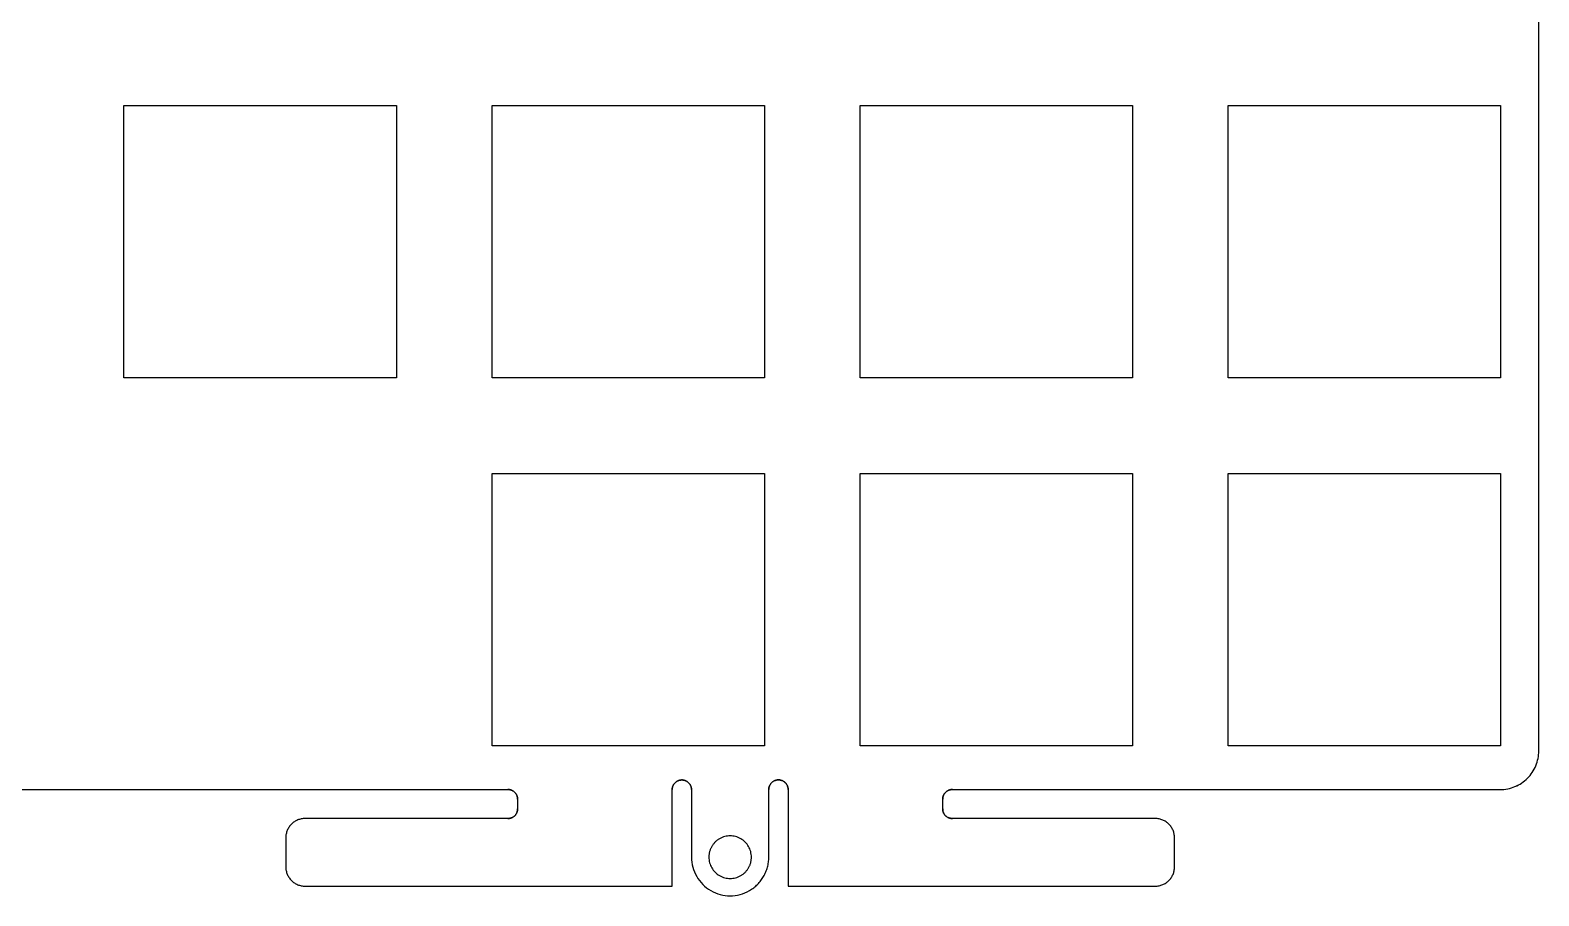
# Model space of a CAD drawing. Extents: x 138 to 423, y -449 to -343.
# Drawn here: x 344.9 to 423, y -449.4 to -404.6 of the extents above; entities that cross this region are included whole.
import ezdxf

# ---------------------------------------------------------------- set-up
doc = ezdxf.new("R2010")
doc.units = 0
doc.layers.add('BLACK', color=7, linetype='CONTINUOUS')

msp = doc.modelspace()

# ---------------------------------------------------------------- linework, layer by layer
at = {"layer": 'BLACK', "linetype": 'CONTINUOUS'}
for p, q in [((422.95, -441.852), (422.95, -350.781)), ((422.951, -441.85), (422.951, -350.781)), ((349.725, -422.545), (349.725, -408.445)), ((349.725, -408.445), (363.825, -408.445)), ((363.825, -408.445), (363.825, -422.545)), ((368.775, -422.545), (368.775, -408.445)), ((368.775, -408.445), (382.875, -408.445)), ((382.875, -408.445), (382.875, -422.545)), ((387.825, -408.445), (401.925, -408.445)), ((387.825, -422.545), (387.825, -408.445)), ((401.925, -408.445), (401.925, -422.545)), ((406.875, -422.545), (406.875, -408.445)), ((406.875, -408.445), (420.975, -408.445)), ((420.975, -408.445), (420.975, -422.545)), ((363.825, -422.545), (349.725, -422.545)), ((382.875, -422.545), (368.775, -422.545)), ((401.925, -422.545), (387.825, -422.545)), ((420.975, -422.545), (406.875, -422.545)), ((368.775, -427.495), (382.875, -427.495)), ((368.775, -441.595), (368.775, -427.495)), ((382.875, -427.495), (382.875, -441.595)), ((387.825, -441.595), (387.825, -427.495)), ((387.825, -427.495), (401.925, -427.495)), ((401.925, -427.495), (401.925, -441.595)), ((406.875, -441.595), (406.875, -427.495)), ((406.875, -427.495), (420.975, -427.495)), ((420.975, -427.495), (420.975, -441.595)), ((382.875, -441.595), (368.775, -441.595)), ((401.925, -441.595), (387.825, -441.595)), ((420.975, -441.595), (406.875, -441.595)), ((422.947, -441.951), (422.95, -441.852)), ((422.948, -441.951), (422.95, -441.852)), ((422.714, -442.793), (422.758, -442.706)), ((422.714, -442.793), (422.758, -442.706)), ((422.758, -442.706), (422.798, -442.617)), ((422.758, -442.706), (422.798, -442.617)), ((422.798, -442.617), (422.833, -442.526)), ((422.798, -442.617), (422.833, -442.526)), ((422.833, -442.526), (422.863, -442.433)), ((422.833, -442.526), (422.864, -442.433)), ((422.863, -442.433), (422.889, -442.339)), ((422.864, -442.433), (422.89, -442.339)), ((422.889, -442.339), (422.911, -442.244)), ((422.89, -442.339), (422.911, -442.244)), ((422.911, -442.244), (422.928, -442.147)), ((422.911, -442.244), (422.928, -442.147)), ((422.928, -442.147), (422.94, -442.049)), ((422.928, -442.147), (422.94, -442.049)), ((422.94, -442.049), (422.948, -441.951)), ((422.94, -442.049), (422.947, -441.951)), ((378.228, -443.518), (378.245, -443.501)), ((378.245, -443.501), (378.229, -443.518)), ((378.245, -443.501), (378.262, -443.484)), ((378.263, -443.484), (378.245, -443.501)), ((378.262, -443.484), (378.28, -443.469)), ((378.281, -443.469), (378.263, -443.484)), ((378.28, -443.469), (378.299, -443.454)), ((378.3, -443.454), (378.281, -443.469)), ((378.299, -443.454), (378.319, -443.44)), ((378.319, -443.44), (378.3, -443.454)), ((378.319, -443.44), (378.339, -443.427)), ((378.339, -443.428), (378.319, -443.44)), ((378.36, -443.416), (378.339, -443.428)), ((378.339, -443.427), (378.36, -443.416)), ((378.36, -443.416), (378.381, -443.405)), ((378.382, -443.405), (378.36, -443.416)), ((378.381, -443.405), (378.403, -443.395)), ((378.404, -443.395), (378.382, -443.405)), ((378.403, -443.395), (378.426, -443.386)), ((378.426, -443.386), (378.404, -443.395)), ((378.449, -443.378), (378.426, -443.386)), ((378.426, -443.386), (378.449, -443.378)), ((378.449, -443.378), (378.473, -443.372)), ((378.473, -443.372), (378.449, -443.378)), ((378.473, -443.372), (378.497, -443.366)), ((378.497, -443.366), (378.473, -443.372)), ((378.497, -443.366), (378.521, -443.362)), ((378.521, -443.362), (378.497, -443.366)), ((378.546, -443.359), (378.521, -443.362)), ((378.521, -443.362), (378.546, -443.359)), ((378.572, -443.357), (378.546, -443.359)), ((378.546, -443.359), (378.571, -443.357)), ((378.571, -443.357), (378.597, -443.356)), ((378.597, -443.356), (378.572, -443.357)), ((378.623, -443.357), (378.597, -443.356)), ((378.597, -443.356), (378.622, -443.357)), ((378.622, -443.357), (378.647, -443.359)), ((378.648, -443.359), (378.623, -443.357)), ((378.647, -443.359), (378.672, -443.362)), ((378.673, -443.362), (378.648, -443.359)), ((378.672, -443.362), (378.697, -443.366)), ((378.697, -443.366), (378.673, -443.362)), ((378.721, -443.372), (378.697, -443.366)), ((378.697, -443.366), (378.721, -443.372)), ((378.721, -443.372), (378.744, -443.378)), ((378.745, -443.378), (378.721, -443.372)), ((378.744, -443.378), (378.767, -443.386)), ((378.768, -443.386), (378.745, -443.378)), ((378.767, -443.386), (378.79, -443.395)), ((378.79, -443.395), (378.768, -443.386)), ((378.79, -443.395), (378.812, -443.405)), ((378.812, -443.405), (378.79, -443.395)), ((378.834, -443.416), (378.812, -443.405)), ((378.812, -443.405), (378.833, -443.416)), ((378.833, -443.416), (378.854, -443.427)), ((378.855, -443.428), (378.834, -443.416)), ((378.854, -443.427), (378.874, -443.44)), ((378.875, -443.44), (378.855, -443.428)), ((378.874, -443.44), (378.894, -443.454)), ((378.894, -443.454), (378.875, -443.44)), ((378.913, -443.469), (378.894, -443.454)), ((378.894, -443.454), (378.913, -443.469)), ((378.913, -443.469), (378.931, -443.484)), ((378.931, -443.484), (378.913, -443.469)), ((378.949, -443.501), (378.931, -443.484)), ((378.931, -443.484), (378.948, -443.501)), ((378.948, -443.501), (378.965, -443.518)), ((378.965, -443.518), (378.949, -443.501)), ((383.22, -443.521), (383.242, -443.498)), ((383.243, -443.498), (383.231, -443.509)), ((383.242, -443.498), (383.266, -443.475)), ((383.254, -443.486), (383.243, -443.498)), ((383.266, -443.475), (383.254, -443.486)), ((383.266, -443.475), (383.292, -443.454)), ((383.279, -443.465), (383.266, -443.475)), ((383.292, -443.454), (383.279, -443.465)), ((383.292, -443.454), (383.318, -443.435)), ((383.305, -443.445), (383.292, -443.454)), ((383.319, -443.435), (383.305, -443.445)), ((383.318, -443.435), (383.347, -443.417)), ((383.333, -443.426), (383.319, -443.435)), ((383.347, -443.418), (383.333, -443.426)), ((383.376, -443.402), (383.347, -443.418)), ((383.347, -443.417), (383.376, -443.402)), ((383.376, -443.402), (383.406, -443.388)), ((383.407, -443.388), (383.376, -443.402)), ((383.406, -443.388), (383.437, -443.377)), ((383.437, -443.377), (383.407, -443.388)), ((383.469, -443.367), (383.437, -443.377)), ((383.437, -443.377), (383.468, -443.367)), ((383.468, -443.367), (383.5, -443.36)), ((383.5, -443.36), (383.469, -443.367)), ((383.532, -443.355), (383.5, -443.36)), ((383.5, -443.36), (383.532, -443.355)), ((383.532, -443.355), (383.564, -443.352)), ((383.565, -443.352), (383.532, -443.355)), ((383.564, -443.352), (383.597, -443.35)), ((383.597, -443.351), (383.565, -443.352)), ((383.597, -443.35), (383.629, -443.352)), ((383.629, -443.352), (383.597, -443.351)), ((383.629, -443.352), (383.661, -443.355)), ((383.662, -443.355), (383.629, -443.352)), ((383.661, -443.355), (383.693, -443.36)), ((383.694, -443.36), (383.662, -443.355)), ((383.693, -443.36), (383.725, -443.367)), ((383.725, -443.367), (383.694, -443.36)), ((383.757, -443.377), (383.725, -443.367)), ((383.725, -443.367), (383.756, -443.377)), ((383.756, -443.377), (383.787, -443.388)), ((383.787, -443.388), (383.757, -443.377)), ((383.818, -443.402), (383.787, -443.388)), ((383.787, -443.388), (383.817, -443.402)), ((383.817, -443.402), (383.847, -443.417)), ((383.847, -443.418), (383.818, -443.402)), ((383.847, -443.417), (383.861, -443.426)), ((383.875, -443.435), (383.847, -443.418)), ((383.861, -443.426), (383.875, -443.435)), ((383.902, -443.454), (383.875, -443.435)), ((383.875, -443.435), (383.889, -443.444)), ((383.889, -443.444), (383.902, -443.454)), ((383.902, -443.454), (383.915, -443.465)), ((383.928, -443.475), (383.902, -443.454)), ((383.915, -443.465), (383.927, -443.475)), ((383.927, -443.475), (383.939, -443.486)), ((383.951, -443.498), (383.928, -443.475)), ((383.939, -443.486), (383.951, -443.498)), ((383.974, -443.522), (383.951, -443.498)), ((383.951, -443.498), (383.962, -443.509)), ((422.059, -443.516), (422.14, -443.459)), ((422.06, -443.516), (422.14, -443.459)), ((422.14, -443.459), (422.218, -443.399)), ((422.14, -443.459), (422.217, -443.399)), ((422.217, -443.399), (422.292, -443.334)), ((422.218, -443.399), (422.292, -443.334)), ((422.292, -443.334), (422.364, -443.266)), ((422.292, -443.334), (422.364, -443.266)), ((422.364, -443.266), (422.433, -443.194)), ((422.364, -443.266), (422.432, -443.194)), ((422.432, -443.194), (422.497, -443.119)), ((422.433, -443.194), (422.497, -443.119)), ((422.497, -443.119), (422.557, -443.041)), ((422.497, -443.119), (422.558, -443.041)), ((422.557, -443.041), (422.614, -442.961)), ((422.558, -443.041), (422.614, -442.961)), ((422.614, -442.961), (422.666, -442.878)), ((422.614, -442.961), (422.666, -442.878)), ((422.666, -442.878), (422.714, -442.793)), ((422.666, -442.878), (422.714, -442.793)), ((330.7, -443.852), (369.597, -443.852)), ((330.701, -443.851), (369.597, -443.851)), ((369.623, -443.852), (369.597, -443.852)), ((369.597, -443.852), (369.622, -443.852)), ((369.622, -443.852), (369.648, -443.854)), ((369.648, -443.854), (369.623, -443.852)), ((369.648, -443.854), (369.673, -443.857)), ((369.673, -443.857), (369.648, -443.854)), ((369.698, -443.862), (369.673, -443.857)), ((369.673, -443.857), (369.697, -443.862)), ((369.697, -443.862), (369.722, -443.867)), ((369.722, -443.867), (369.698, -443.862)), ((369.746, -443.874), (369.722, -443.867)), ((369.722, -443.867), (369.745, -443.874)), ((369.745, -443.874), (369.769, -443.882)), ((369.769, -443.882), (369.746, -443.874)), ((369.769, -443.882), (369.791, -443.891)), ((369.792, -443.891), (369.769, -443.882)), ((369.791, -443.891), (369.813, -443.901)), ((369.814, -443.901), (369.792, -443.891)), ((369.813, -443.901), (369.835, -443.912)), ((369.835, -443.912), (369.814, -443.901)), ((369.856, -443.924), (369.835, -443.912)), ((369.835, -443.912), (369.856, -443.924)), ((369.877, -443.937), (369.856, -443.924)), ((369.856, -443.924), (369.876, -443.937)), ((369.876, -443.937), (369.896, -443.951)), ((369.896, -443.951), (369.877, -443.937)), ((369.896, -443.951), (369.915, -443.966)), ((369.915, -443.966), (369.896, -443.951)), ((369.915, -443.966), (369.933, -443.981)), ((369.933, -443.981), (369.915, -443.966)), ((369.933, -443.981), (369.95, -443.998)), ((369.951, -443.998), (369.933, -443.981)), ((369.95, -443.998), (369.967, -444.015)), ((369.967, -444.015), (369.951, -443.998)), ((369.983, -444.033), (369.967, -444.015)), ((369.967, -444.015), (369.982, -444.033)), ((369.982, -444.033), (369.997, -444.052)), ((369.998, -444.052), (369.983, -444.033)), ((369.997, -444.052), (370.011, -444.072)), ((370.012, -444.072), (369.998, -444.052)), ((370.011, -444.072), (370.024, -444.092)), ((370.025, -444.092), (370.012, -444.072)), ((370.024, -444.092), (370.036, -444.113)), ((370.037, -444.113), (370.025, -444.092)), ((370.036, -444.113), (370.047, -444.135)), ((370.048, -444.135), (370.037, -444.113)), ((370.047, -444.135), (370.057, -444.157)), ((370.058, -444.157), (370.048, -444.135)), ((370.057, -444.157), (370.066, -444.18)), ((370.067, -444.18), (370.058, -444.157)), ((370.066, -444.18), (370.074, -444.203)), ((370.075, -444.203), (370.067, -444.18)), ((370.074, -444.203), (370.081, -444.227)), ((370.081, -444.227), (370.075, -444.203)), ((370.087, -444.251), (370.081, -444.227)), ((370.081, -444.227), (370.087, -444.251)), ((370.087, -444.251), (370.091, -444.275)), ((370.091, -444.275), (370.087, -444.251)), ((370.091, -444.275), (370.094, -444.3)), ((370.094, -444.3), (370.091, -444.275)), ((378.096, -448.851), (378.096, -443.851)), ((378.097, -443.85), (378.098, -443.825)), ((378.098, -443.825), (378.097, -443.851)), ((378.097, -448.85), (378.097, -443.85)), ((378.1, -443.8), (378.098, -443.825)), ((378.098, -443.825), (378.1, -443.8)), ((378.104, -443.775), (378.1, -443.8)), ((378.1, -443.8), (378.103, -443.775)), ((378.103, -443.775), (378.108, -443.751)), ((378.108, -443.751), (378.104, -443.775)), ((378.114, -443.727), (378.108, -443.751)), ((378.108, -443.751), (378.114, -443.727)), ((378.121, -443.703), (378.114, -443.727)), ((378.114, -443.727), (378.12, -443.703)), ((378.12, -443.703), (378.128, -443.68)), ((378.129, -443.68), (378.121, -443.703)), ((378.128, -443.68), (378.138, -443.658)), ((378.138, -443.658), (378.129, -443.68)), ((378.148, -443.636), (378.138, -443.658)), ((378.138, -443.658), (378.148, -443.636)), ((378.148, -443.636), (378.159, -443.614)), ((378.159, -443.615), (378.148, -443.636)), ((378.159, -443.614), (378.171, -443.594)), ((378.171, -443.594), (378.159, -443.615)), ((378.184, -443.574), (378.171, -443.594)), ((378.171, -443.594), (378.184, -443.574)), ((378.198, -443.554), (378.184, -443.574)), ((378.184, -443.574), (378.198, -443.554)), ((378.213, -443.536), (378.198, -443.554)), ((378.198, -443.554), (378.213, -443.536)), ((378.213, -443.536), (378.228, -443.518)), ((378.229, -443.518), (378.213, -443.536)), ((378.965, -443.518), (378.981, -443.536)), ((378.981, -443.536), (378.965, -443.518)), ((378.981, -443.536), (378.995, -443.554)), ((378.996, -443.554), (378.981, -443.536)), ((378.995, -443.554), (379.009, -443.574)), ((379.01, -443.574), (378.996, -443.554)), ((379.009, -443.574), (379.022, -443.594)), ((379.023, -443.594), (379.01, -443.574)), ((379.022, -443.594), (379.035, -443.614)), ((379.035, -443.615), (379.023, -443.594)), ((379.035, -443.614), (379.046, -443.636)), ((379.046, -443.636), (379.035, -443.615)), ((379.046, -443.636), (379.056, -443.658)), ((379.056, -443.658), (379.046, -443.636)), ((379.065, -443.68), (379.056, -443.658)), ((379.056, -443.658), (379.065, -443.68)), ((379.065, -443.68), (379.073, -443.703)), ((379.073, -443.703), (379.065, -443.68)), ((379.073, -443.703), (379.08, -443.727)), ((379.08, -443.727), (379.073, -443.703)), ((379.086, -443.751), (379.08, -443.727)), ((379.08, -443.727), (379.086, -443.751)), ((379.086, -443.751), (379.09, -443.775)), ((379.091, -443.775), (379.086, -443.751)), ((379.09, -443.775), (379.094, -443.8)), ((379.094, -443.8), (379.091, -443.775)), ((379.094, -443.8), (379.096, -443.825)), ((379.096, -443.825), (379.094, -443.8)), ((379.096, -443.825), (379.097, -443.85)), ((379.097, -443.851), (379.096, -443.825)), ((379.096, -443.851), (379.096, -447.351)), ((379.097, -443.85), (379.097, -447.351)), ((383.096, -447.351), (383.096, -443.851)), ((383.098, -443.817), (383.097, -443.834)), ((383.097, -443.85), (383.098, -443.817)), ((383.097, -443.834), (383.097, -443.851)), ((383.097, -447.351), (383.097, -443.85)), ((383.098, -443.817), (383.101, -443.784)), ((383.1, -443.801), (383.098, -443.817)), ((383.101, -443.784), (383.1, -443.801)), ((383.101, -443.784), (383.107, -443.752)), ((383.104, -443.768), (383.101, -443.784)), ((383.107, -443.752), (383.104, -443.768)), ((383.107, -443.752), (383.114, -443.72)), ((383.11, -443.736), (383.107, -443.752)), ((383.114, -443.72), (383.11, -443.736)), ((383.114, -443.72), (383.124, -443.689)), ((383.119, -443.704), (383.114, -443.72)), ((383.124, -443.689), (383.119, -443.704)), ((383.124, -443.689), (383.135, -443.658)), ((383.129, -443.674), (383.124, -443.689)), ((383.135, -443.659), (383.129, -443.674)), ((383.135, -443.658), (383.148, -443.629)), ((383.142, -443.644), (383.135, -443.659)), ((383.149, -443.629), (383.142, -443.644)), ((383.148, -443.629), (383.164, -443.6)), ((383.156, -443.615), (383.149, -443.629)), ((383.164, -443.601), (383.156, -443.615)), ((383.164, -443.6), (383.181, -443.573)), ((383.172, -443.587), (383.164, -443.601)), ((383.181, -443.573), (383.172, -443.587)), ((383.181, -443.573), (383.2, -443.547)), ((383.19, -443.56), (383.181, -443.573)), ((383.2, -443.547), (383.19, -443.56)), ((383.2, -443.547), (383.22, -443.521)), ((383.21, -443.534), (383.2, -443.547)), ((383.22, -443.522), (383.21, -443.534)), ((383.231, -443.509), (383.22, -443.522)), ((383.962, -443.509), (383.973, -443.521)), ((383.973, -443.521), (383.984, -443.534)), ((383.994, -443.547), (383.974, -443.522)), ((383.984, -443.534), (383.994, -443.547)), ((384.013, -443.573), (383.994, -443.547)), ((383.994, -443.547), (384.003, -443.56)), ((384.003, -443.56), (384.013, -443.573)), ((384.013, -443.573), (384.021, -443.587)), ((384.03, -443.601), (384.013, -443.573)), ((384.021, -443.587), (384.03, -443.6)), ((384.03, -443.6), (384.038, -443.615)), ((384.045, -443.629), (384.03, -443.601)), ((384.038, -443.615), (384.045, -443.629)), ((384.045, -443.629), (384.052, -443.644)), ((384.059, -443.659), (384.045, -443.629)), ((384.052, -443.644), (384.058, -443.658)), ((384.058, -443.658), (384.064, -443.674)), ((384.07, -443.689), (384.059, -443.659)), ((384.064, -443.674), (384.07, -443.689)), ((384.07, -443.689), (384.075, -443.704)), ((384.08, -443.72), (384.07, -443.689)), ((384.075, -443.704), (384.079, -443.72)), ((384.079, -443.72), (384.083, -443.736)), ((384.087, -443.752), (384.08, -443.72)), ((384.083, -443.736), (384.087, -443.752)), ((384.087, -443.752), (384.09, -443.768)), ((384.093, -443.784), (384.087, -443.752)), ((384.09, -443.768), (384.092, -443.784)), ((384.092, -443.784), (384.094, -443.801)), ((384.096, -443.817), (384.093, -443.784)), ((384.094, -443.801), (384.096, -443.817)), ((384.097, -443.851), (384.096, -443.817)), ((384.096, -443.817), (384.096, -443.834)), ((384.096, -443.834), (384.097, -443.85)), ((384.096, -443.851), (384.096, -448.851)), ((384.097, -443.85), (384.097, -448.85)), ((392.099, -444.3), (392.103, -444.275)), ((392.103, -444.275), (392.1, -444.3)), ((392.107, -444.251), (392.103, -444.275)), ((392.103, -444.275), (392.107, -444.251)), ((392.113, -444.226), (392.107, -444.251)), ((392.107, -444.251), (392.112, -444.227)), ((392.112, -444.227), (392.119, -444.203)), ((392.12, -444.203), (392.113, -444.226)), ((392.119, -444.203), (392.127, -444.18)), ((392.127, -444.179), (392.12, -444.203)), ((392.136, -444.157), (392.127, -444.179)), ((392.127, -444.18), (392.136, -444.157)), ((392.146, -444.135), (392.136, -444.157)), ((392.136, -444.157), (392.146, -444.135)), ((392.157, -444.113), (392.146, -444.135)), ((392.146, -444.135), (392.157, -444.113)), ((392.157, -444.113), (392.169, -444.092)), ((392.17, -444.092), (392.157, -444.113)), ((392.169, -444.092), (392.182, -444.072)), ((392.183, -444.072), (392.17, -444.092)), ((392.182, -444.072), (392.196, -444.052)), ((392.196, -444.052), (392.183, -444.072)), ((392.196, -444.052), (392.211, -444.033)), ((392.211, -444.033), (392.196, -444.052)), ((392.227, -444.015), (392.211, -444.033)), ((392.211, -444.033), (392.227, -444.015)), ((392.227, -444.015), (392.243, -443.998)), ((392.244, -443.998), (392.227, -444.015)), ((392.243, -443.998), (392.261, -443.981)), ((392.261, -443.981), (392.244, -443.998)), ((392.279, -443.966), (392.261, -443.981)), ((392.261, -443.981), (392.279, -443.966)), ((392.279, -443.966), (392.298, -443.951)), ((392.298, -443.951), (392.279, -443.966)), ((392.318, -443.937), (392.298, -443.951)), ((392.298, -443.951), (392.317, -443.937)), ((392.317, -443.937), (392.337, -443.924)), ((392.338, -443.924), (392.318, -443.937)), ((392.337, -443.924), (392.358, -443.912)), ((392.359, -443.912), (392.338, -443.924)), ((392.358, -443.912), (392.38, -443.901)), ((392.38, -443.901), (392.359, -443.912)), ((392.38, -443.901), (392.402, -443.891)), ((392.403, -443.891), (392.38, -443.901)), ((392.402, -443.891), (392.425, -443.882)), ((392.425, -443.882), (392.403, -443.891)), ((392.448, -443.874), (392.425, -443.882)), ((392.425, -443.882), (392.448, -443.874)), ((392.472, -443.867), (392.448, -443.874)), ((392.448, -443.874), (392.472, -443.867)), ((392.496, -443.862), (392.472, -443.867)), ((392.472, -443.867), (392.496, -443.862)), ((392.521, -443.857), (392.496, -443.862)), ((392.496, -443.862), (392.521, -443.857)), ((392.521, -443.857), (392.546, -443.854)), ((392.546, -443.854), (392.521, -443.857)), ((392.546, -443.854), (392.571, -443.852)), ((392.571, -443.852), (392.546, -443.854)), ((392.597, -443.851), (392.571, -443.852)), ((392.571, -443.852), (392.597, -443.852)), ((392.597, -443.851), (420.95, -443.851)), ((392.597, -443.852), (420.95, -443.852)), ((420.95, -443.852), (421.049, -443.849)), ((420.95, -443.851), (421.049, -443.849)), ((421.049, -443.849), (421.148, -443.842)), ((421.049, -443.849), (421.147, -443.842)), ((421.147, -443.842), (421.245, -443.83)), ((421.148, -443.842), (421.245, -443.83)), ((421.245, -443.83), (421.342, -443.813)), ((421.245, -443.83), (421.342, -443.813)), ((421.342, -443.813), (421.438, -443.791)), ((421.342, -443.813), (421.437, -443.791)), ((421.437, -443.791), (421.531, -443.765)), ((421.438, -443.791), (421.532, -443.765)), ((421.531, -443.765), (421.624, -443.734)), ((421.532, -443.765), (421.624, -443.734)), ((421.624, -443.734), (421.715, -443.699)), ((421.624, -443.734), (421.715, -443.699)), ((421.715, -443.699), (421.805, -443.66)), ((421.715, -443.699), (421.804, -443.66)), ((421.804, -443.66), (421.892, -443.616)), ((421.805, -443.66), (421.892, -443.616)), ((421.892, -443.616), (421.977, -443.568)), ((421.892, -443.616), (421.977, -443.568)), ((421.977, -443.568), (422.06, -443.516)), ((421.977, -443.568), (422.059, -443.516)), ((370.047, -445.067), (370.036, -445.089)), ((370.037, -445.089), (370.048, -445.067)), ((370.057, -445.045), (370.047, -445.067)), ((370.048, -445.067), (370.058, -445.045)), ((370.066, -445.022), (370.057, -445.045)), ((370.058, -445.045), (370.067, -445.022)), ((370.074, -444.999), (370.066, -445.022)), ((370.067, -445.022), (370.075, -444.999)), ((370.081, -444.975), (370.074, -444.999)), ((370.075, -444.999), (370.081, -444.975)), ((370.081, -444.975), (370.087, -444.951)), ((370.087, -444.951), (370.081, -444.975)), ((370.091, -444.927), (370.087, -444.951)), ((370.087, -444.951), (370.091, -444.927)), ((370.091, -444.927), (370.094, -444.902)), ((370.094, -444.902), (370.091, -444.927)), ((370.096, -444.326), (370.094, -444.3)), ((370.094, -444.3), (370.096, -444.326)), ((370.094, -444.902), (370.096, -444.876)), ((370.096, -444.876), (370.094, -444.902)), ((370.096, -444.326), (370.097, -444.351)), ((370.097, -444.351), (370.096, -444.326)), ((370.097, -444.851), (370.096, -444.876)), ((370.096, -444.876), (370.097, -444.851)), ((370.097, -444.351), (370.097, -444.851)), ((370.097, -444.351), (370.097, -444.851)), ((392.097, -444.326), (392.099, -444.3)), ((392.097, -444.351), (392.097, -444.326)), ((392.098, -444.326), (392.097, -444.351)), ((392.097, -444.851), (392.097, -444.351)), ((392.097, -444.851), (392.098, -444.876)), ((392.097, -444.876), (392.097, -444.851)), ((392.099, -444.902), (392.097, -444.876)), ((392.1, -444.3), (392.098, -444.326)), ((392.098, -444.851), (392.098, -444.351)), ((392.098, -444.876), (392.1, -444.902)), ((392.103, -444.927), (392.099, -444.902)), ((392.1, -444.902), (392.103, -444.927)), ((392.107, -444.951), (392.103, -444.927)), ((392.103, -444.927), (392.107, -444.951)), ((392.107, -444.951), (392.113, -444.975)), ((392.112, -444.975), (392.107, -444.951)), ((392.119, -444.999), (392.112, -444.975)), ((392.113, -444.975), (392.119, -444.999)), ((392.119, -444.999), (392.127, -445.022)), ((392.127, -445.022), (392.119, -444.999)), ((392.136, -445.045), (392.127, -445.022)), ((392.127, -445.022), (392.136, -445.045)), ((392.136, -445.045), (392.146, -445.067)), ((392.146, -445.067), (392.136, -445.045)), ((392.146, -445.067), (392.157, -445.089)), ((392.157, -445.089), (392.146, -445.067)), ((358.239, -445.837), (358.215, -445.88)), ((358.239, -445.837), (358.215, -445.88)), ((358.265, -445.796), (358.239, -445.837)), ((358.265, -445.796), (358.239, -445.837)), ((358.293, -445.755), (358.265, -445.796)), ((358.293, -445.755), (358.265, -445.796)), ((358.323, -445.717), (358.293, -445.755)), ((358.323, -445.717), (358.293, -445.755)), ((358.356, -445.679), (358.323, -445.717)), ((358.355, -445.679), (358.323, -445.717)), ((358.39, -445.643), (358.355, -445.679)), ((358.39, -445.643), (358.356, -445.679)), ((358.426, -445.609), (358.39, -445.643)), ((358.426, -445.609), (358.39, -445.643)), ((358.463, -445.577), (358.426, -445.609)), ((358.463, -445.577), (358.426, -445.609)), ((358.502, -445.547), (358.463, -445.577)), ((358.502, -445.547), (358.463, -445.577)), ((358.542, -445.518), (358.502, -445.547)), ((358.542, -445.518), (358.502, -445.547)), ((358.583, -445.492), (358.542, -445.518)), ((358.584, -445.492), (358.542, -445.518)), ((358.626, -445.468), (358.583, -445.492)), ((358.626, -445.468), (358.584, -445.492)), ((358.67, -445.446), (358.626, -445.468)), ((358.669, -445.446), (358.626, -445.468)), ((358.714, -445.427), (358.669, -445.446)), ((358.714, -445.427), (358.67, -445.446)), ((358.76, -445.409), (358.714, -445.427)), ((358.76, -445.409), (358.714, -445.427)), ((358.806, -445.394), (358.76, -445.409)), ((358.806, -445.394), (358.76, -445.409)), ((358.853, -445.381), (358.806, -445.394)), ((358.853, -445.381), (358.806, -445.394)), ((358.901, -445.37), (358.853, -445.381)), ((358.901, -445.37), (358.853, -445.381)), ((358.949, -445.361), (358.901, -445.37)), ((358.949, -445.361), (358.901, -445.37)), ((358.998, -445.355), (358.949, -445.361)), ((358.998, -445.355), (358.949, -445.361)), ((359.047, -445.352), (358.998, -445.355)), ((359.047, -445.352), (358.998, -445.355)), ((359.097, -445.351), (359.047, -445.352)), ((359.097, -445.351), (359.047, -445.352)), ((369.597, -445.351), (359.096, -445.351)), ((369.597, -445.351), (359.097, -445.351)), ((369.622, -445.35), (369.597, -445.351)), ((369.597, -445.351), (369.623, -445.35)), ((369.648, -445.348), (369.622, -445.35)), ((369.623, -445.35), (369.648, -445.348)), ((369.673, -445.345), (369.648, -445.348)), ((369.648, -445.348), (369.673, -445.345)), ((369.673, -445.345), (369.698, -445.34)), ((369.697, -445.34), (369.673, -445.345)), ((369.722, -445.335), (369.697, -445.34)), ((369.698, -445.34), (369.722, -445.335)), ((369.745, -445.328), (369.722, -445.335)), ((369.722, -445.335), (369.746, -445.328)), ((369.769, -445.32), (369.745, -445.328)), ((369.746, -445.328), (369.769, -445.32)), ((369.791, -445.311), (369.769, -445.32)), ((369.769, -445.32), (369.792, -445.311)), ((369.813, -445.301), (369.791, -445.311)), ((369.792, -445.311), (369.814, -445.301)), ((369.835, -445.29), (369.813, -445.301)), ((369.814, -445.301), (369.835, -445.29)), ((369.835, -445.29), (369.856, -445.278)), ((369.856, -445.278), (369.835, -445.29)), ((369.876, -445.265), (369.856, -445.278)), ((369.856, -445.278), (369.877, -445.265)), ((369.896, -445.251), (369.876, -445.265)), ((369.877, -445.265), (369.896, -445.251)), ((369.915, -445.236), (369.896, -445.251)), ((369.896, -445.251), (369.915, -445.236)), ((369.915, -445.236), (369.933, -445.221)), ((369.933, -445.221), (369.915, -445.236)), ((369.933, -445.221), (369.951, -445.204)), ((369.95, -445.204), (369.933, -445.221)), ((369.967, -445.187), (369.95, -445.204)), ((369.951, -445.204), (369.967, -445.187)), ((369.982, -445.169), (369.967, -445.187)), ((369.967, -445.187), (369.983, -445.169)), ((369.997, -445.15), (369.982, -445.169)), ((369.983, -445.169), (369.998, -445.15)), ((370.011, -445.13), (369.997, -445.15)), ((369.998, -445.15), (370.012, -445.13)), ((370.024, -445.11), (370.011, -445.13)), ((370.012, -445.13), (370.025, -445.11)), ((370.036, -445.089), (370.024, -445.11)), ((370.025, -445.11), (370.037, -445.089)), ((392.169, -445.11), (392.157, -445.089)), ((392.157, -445.089), (392.169, -445.11)), ((392.182, -445.13), (392.169, -445.11)), ((392.169, -445.11), (392.182, -445.13)), ((392.196, -445.15), (392.182, -445.13)), ((392.182, -445.13), (392.196, -445.15)), ((392.211, -445.169), (392.196, -445.15)), ((392.196, -445.15), (392.211, -445.169)), ((392.227, -445.187), (392.211, -445.169)), ((392.211, -445.169), (392.227, -445.187)), ((392.243, -445.204), (392.227, -445.187)), ((392.227, -445.187), (392.243, -445.204)), ((392.243, -445.204), (392.261, -445.221)), ((392.261, -445.221), (392.243, -445.204)), ((392.261, -445.221), (392.279, -445.236)), ((392.279, -445.236), (392.261, -445.221)), ((392.279, -445.236), (392.298, -445.251)), ((392.298, -445.251), (392.279, -445.236)), ((392.298, -445.251), (392.317, -445.265)), ((392.317, -445.265), (392.298, -445.251)), ((392.337, -445.278), (392.317, -445.265)), ((392.317, -445.265), (392.338, -445.278)), ((392.358, -445.29), (392.337, -445.278)), ((392.338, -445.278), (392.359, -445.29)), ((392.38, -445.301), (392.358, -445.29)), ((392.359, -445.29), (392.38, -445.301)), ((392.402, -445.311), (392.38, -445.301)), ((392.38, -445.301), (392.402, -445.311)), ((392.402, -445.311), (392.425, -445.32)), ((392.425, -445.32), (392.402, -445.311)), ((392.448, -445.328), (392.425, -445.32)), ((392.425, -445.32), (392.448, -445.328)), ((392.448, -445.328), (392.472, -445.335)), ((392.472, -445.335), (392.448, -445.328)), ((392.496, -445.34), (392.472, -445.335)), ((392.472, -445.335), (392.496, -445.34)), ((392.521, -445.345), (392.496, -445.34)), ((392.496, -445.34), (392.521, -445.345)), ((392.546, -445.348), (392.521, -445.345)), ((392.521, -445.345), (392.546, -445.348)), ((392.571, -445.35), (392.546, -445.348)), ((392.546, -445.348), (392.571, -445.35)), ((392.597, -445.351), (392.571, -445.35)), ((392.571, -445.35), (392.597, -445.351)), ((403.096, -445.351), (392.597, -445.351)), ((403.097, -445.351), (392.597, -445.351)), ((403.148, -445.352), (403.097, -445.351)), ((403.149, -445.352), (403.097, -445.351)), ((403.199, -445.356), (403.148, -445.352)), ((403.199, -445.356), (403.149, -445.352)), ((403.25, -445.362), (403.199, -445.356)), ((403.249, -445.362), (403.199, -445.356)), ((403.298, -445.371), (403.249, -445.362)), ((403.299, -445.371), (403.25, -445.362)), ((403.347, -445.382), (403.298, -445.371)), ((403.347, -445.382), (403.299, -445.371)), ((403.395, -445.396), (403.347, -445.382)), ((403.394, -445.396), (403.347, -445.382)), ((403.441, -445.411), (403.394, -445.396)), ((403.441, -445.411), (403.395, -445.396)), ((403.486, -445.429), (403.441, -445.411)), ((403.486, -445.429), (403.441, -445.411)), ((403.53, -445.449), (403.486, -445.429)), ((403.531, -445.449), (403.486, -445.429)), ((403.573, -445.471), (403.53, -445.449)), ((403.574, -445.471), (403.531, -445.449)), ((403.615, -445.495), (403.573, -445.471)), ((403.616, -445.495), (403.574, -445.471)), ((403.656, -445.521), (403.615, -445.495)), ((403.656, -445.521), (403.616, -445.495)), ((403.695, -445.549), (403.656, -445.521)), ((403.695, -445.549), (403.656, -445.521)), ((403.733, -445.579), (403.695, -445.549)), ((403.733, -445.579), (403.695, -445.549)), ((403.769, -445.61), (403.733, -445.579)), ((403.77, -445.61), (403.733, -445.579)), ((403.804, -445.643), (403.769, -445.61)), ((403.804, -445.644), (403.77, -445.61)), ((403.837, -445.678), (403.804, -445.643)), ((403.837, -445.678), (403.804, -445.644)), ((403.868, -445.714), (403.837, -445.678)), ((403.869, -445.715), (403.837, -445.678)), ((403.898, -445.752), (403.868, -445.714)), ((403.898, -445.752), (403.869, -445.715)), ((403.926, -445.792), (403.898, -445.752)), ((403.926, -445.791), (403.898, -445.752)), ((403.952, -445.832), (403.926, -445.791)), ((403.952, -445.832), (403.926, -445.792)), ((403.976, -445.874), (403.952, -445.832)), ((403.976, -445.874), (403.952, -445.832)), ((358.096, -446.351), (358.096, -447.851)), ((358.098, -446.301), (358.097, -446.35)), ((358.098, -446.301), (358.097, -446.35)), ((358.097, -446.35), (358.097, -447.85)), ((358.102, -446.252), (358.098, -446.301)), ((358.102, -446.252), (358.098, -446.301)), ((358.108, -446.203), (358.102, -446.252)), ((358.108, -446.203), (358.102, -446.252)), ((358.116, -446.154), (358.108, -446.203)), ((358.116, -446.154), (358.108, -446.203)), ((358.127, -446.107), (358.116, -446.154)), ((358.127, -446.107), (358.116, -446.154)), ((358.14, -446.06), (358.127, -446.107)), ((358.14, -446.06), (358.127, -446.107)), ((358.156, -446.013), (358.14, -446.06)), ((358.155, -446.013), (358.14, -446.06)), ((358.173, -445.968), (358.155, -446.013)), ((358.173, -445.968), (358.156, -446.013)), ((358.193, -445.923), (358.173, -445.968)), ((358.193, -445.923), (358.173, -445.968)), ((358.215, -445.88), (358.193, -445.923)), ((358.215, -445.88), (358.193, -445.923)), ((380.268, -446.625), (380.245, -446.653)), ((380.268, -446.625), (380.245, -446.653)), ((380.292, -446.599), (380.268, -446.625)), ((380.292, -446.599), (380.268, -446.625)), ((380.317, -446.573), (380.292, -446.599)), ((380.317, -446.573), (380.292, -446.599)), ((380.343, -446.548), (380.317, -446.573)), ((380.343, -446.548), (380.317, -446.573)), ((380.369, -446.523), (380.343, -446.548)), ((380.369, -446.523), (380.343, -446.548)), ((380.397, -446.5), (380.369, -446.523)), ((380.397, -446.5), (380.369, -446.523)), ((380.425, -446.477), (380.397, -446.5)), ((380.425, -446.477), (380.397, -446.5)), ((380.454, -446.456), (380.425, -446.477)), ((380.454, -446.456), (380.425, -446.477)), ((380.484, -446.435), (380.454, -446.456)), ((380.484, -446.435), (380.454, -446.456)), ((380.515, -446.415), (380.484, -446.435)), ((380.515, -446.415), (380.484, -446.435)), ((380.547, -446.396), (380.515, -446.415)), ((380.547, -446.396), (380.515, -446.415)), ((380.611, -446.361), (380.547, -446.396)), ((380.611, -446.361), (380.547, -446.396)), ((380.678, -446.331), (380.611, -446.361)), ((380.678, -446.331), (380.611, -446.361)), ((380.745, -446.306), (380.678, -446.331)), ((380.745, -446.306), (380.678, -446.331)), ((380.814, -446.285), (380.745, -446.306)), ((380.814, -446.285), (380.745, -446.306)), ((380.884, -446.269), (380.814, -446.285)), ((380.884, -446.269), (380.814, -446.285)), ((380.955, -446.257), (380.884, -446.269)), ((380.955, -446.257), (380.884, -446.269)), ((381.026, -446.25), (380.955, -446.257)), ((381.026, -446.25), (380.955, -446.257)), ((381.097, -446.248), (381.026, -446.25)), ((381.097, -446.248), (381.026, -446.25)), ((381.168, -446.25), (381.097, -446.248)), ((381.168, -446.25), (381.097, -446.248)), ((381.239, -446.257), (381.168, -446.25)), ((381.239, -446.257), (381.168, -446.25)), ((381.31, -446.269), (381.239, -446.257)), ((381.31, -446.269), (381.239, -446.257)), ((381.38, -446.285), (381.31, -446.269)), ((381.38, -446.285), (381.31, -446.269)), ((381.449, -446.306), (381.38, -446.285)), ((381.449, -446.306), (381.38, -446.285)), ((381.517, -446.331), (381.449, -446.306)), ((381.517, -446.331), (381.449, -446.306)), ((381.583, -446.361), (381.517, -446.331)), ((381.583, -446.361), (381.517, -446.331)), ((381.648, -446.396), (381.583, -446.361)), ((381.648, -446.396), (381.583, -446.361)), ((381.71, -446.435), (381.648, -446.396)), ((381.71, -446.435), (381.648, -446.396)), ((381.769, -446.477), (381.71, -446.435)), ((381.769, -446.477), (381.71, -446.435)), ((381.825, -446.523), (381.769, -446.477)), ((381.825, -446.523), (381.769, -446.477)), ((381.877, -446.573), (381.825, -446.523)), ((381.877, -446.573), (381.825, -446.523)), ((381.926, -446.625), (381.877, -446.573)), ((381.926, -446.625), (381.877, -446.573)), ((381.971, -446.681), (381.926, -446.625)), ((381.971, -446.681), (381.926, -446.625)), ((403.998, -445.917), (403.976, -445.874)), ((403.998, -445.917), (403.976, -445.874)), ((404.018, -445.961), (403.998, -445.917)), ((404.018, -445.961), (403.998, -445.917)), ((404.036, -446.007), (404.018, -445.961)), ((404.036, -446.007), (404.018, -445.961)), ((404.052, -446.053), (404.036, -446.007)), ((404.052, -446.053), (404.036, -446.007)), ((404.065, -446.101), (404.052, -446.053)), ((404.066, -446.101), (404.052, -446.053)), ((404.076, -446.149), (404.065, -446.101)), ((404.077, -446.149), (404.066, -446.101)), ((404.085, -446.198), (404.076, -446.149)), ((404.086, -446.198), (404.077, -446.149)), ((404.091, -446.248), (404.085, -446.198)), ((404.092, -446.248), (404.086, -446.198)), ((404.095, -446.299), (404.091, -446.248)), ((404.096, -446.299), (404.092, -446.248)), ((404.097, -446.35), (404.095, -446.299)), ((404.097, -446.351), (404.096, -446.299)), ((404.096, -447.851), (404.096, -446.351)), ((404.097, -447.85), (404.097, -446.35)), ((379.097, -447.351), (379.101, -447.484)), ((379.097, -447.351), (379.101, -447.484)), ((379.998, -447.314), (379.997, -447.351)), ((379.998, -447.314), (379.997, -447.351)), ((379.997, -447.351), (379.997, -447.351)), ((379.997, -447.351), (379.999, -447.424)), ((379.997, -447.351), (379.997, -447.351)), ((379.997, -447.351), (379.999, -447.424)), ((380, -447.277), (379.998, -447.314)), ((380, -447.277), (379.998, -447.314)), ((380.002, -447.241), (380, -447.277)), ((380.002, -447.241), (380, -447.277)), ((380.007, -447.205), (380.002, -447.241)), ((380.007, -447.205), (380.002, -447.241)), ((380.012, -447.169), (380.007, -447.205)), ((380.012, -447.169), (380.007, -447.205)), ((380.018, -447.133), (380.012, -447.169)), ((380.018, -447.133), (380.012, -447.169)), ((380.026, -447.098), (380.018, -447.133)), ((380.026, -447.098), (380.018, -447.133)), ((380.035, -447.063), (380.026, -447.098)), ((380.035, -447.063), (380.026, -447.098)), ((380.045, -447.029), (380.035, -447.063)), ((380.045, -447.029), (380.035, -447.063)), ((380.056, -446.994), (380.045, -447.029)), ((380.056, -446.994), (380.045, -447.029)), ((380.068, -446.961), (380.056, -446.994)), ((380.068, -446.961), (380.056, -446.994)), ((380.081, -446.928), (380.068, -446.961)), ((380.081, -446.928), (380.068, -446.961)), ((380.095, -446.895), (380.081, -446.928)), ((380.095, -446.895), (380.081, -446.928)), ((380.11, -446.862), (380.095, -446.895)), ((380.11, -446.862), (380.095, -446.895)), ((380.127, -446.831), (380.11, -446.862)), ((380.127, -446.831), (380.11, -446.862)), ((380.144, -446.8), (380.127, -446.831)), ((380.144, -446.8), (380.127, -446.831)), ((380.162, -446.769), (380.144, -446.8)), ((380.162, -446.769), (380.144, -446.8)), ((380.181, -446.739), (380.162, -446.769)), ((380.181, -446.739), (380.162, -446.769)), ((380.202, -446.71), (380.181, -446.739)), ((380.202, -446.71), (380.181, -446.739)), ((380.223, -446.681), (380.202, -446.71)), ((380.223, -446.681), (380.202, -446.71)), ((380.245, -446.653), (380.223, -446.681)), ((380.245, -446.653), (380.223, -446.681)), ((382.013, -446.739), (381.971, -446.681)), ((382.013, -446.739), (381.971, -446.681)), ((382.05, -446.8), (382.013, -446.739)), ((382.05, -446.8), (382.013, -446.739)), ((382.084, -446.862), (382.05, -446.8)), ((382.084, -446.862), (382.05, -446.8)), ((382.113, -446.928), (382.084, -446.862)), ((382.113, -446.928), (382.084, -446.862)), ((382.139, -446.994), (382.113, -446.928)), ((382.139, -446.994), (382.113, -446.928)), ((382.159, -447.063), (382.139, -446.994)), ((382.159, -447.063), (382.139, -446.994)), ((382.176, -447.133), (382.159, -447.063)), ((382.176, -447.133), (382.159, -447.063)), ((382.188, -447.205), (382.176, -447.133)), ((382.188, -447.205), (382.176, -447.133)), ((382.195, -447.277), (382.188, -447.205)), ((382.195, -447.277), (382.188, -447.205)), ((382.197, -447.351), (382.195, -447.277)), ((382.197, -447.351), (382.195, -447.277)), ((382.195, -447.424), (382.197, -447.387)), ((382.195, -447.424), (382.197, -447.387)), ((382.197, -447.387), (382.197, -447.351)), ((382.197, -447.387), (382.197, -447.351)), ((383.096, -447.417), (383.097, -447.351)), ((383.096, -447.417), (383.097, -447.351)), ((358.097, -447.85), (358.098, -447.9)), ((358.097, -447.85), (358.098, -447.9)), ((358.098, -447.9), (358.102, -447.949)), ((358.098, -447.9), (358.102, -447.949)), ((358.102, -447.949), (358.108, -447.998)), ((358.102, -447.949), (358.108, -447.998)), ((358.108, -447.998), (358.116, -448.046)), ((358.108, -447.998), (358.116, -448.046)), ((358.116, -448.046), (358.127, -448.094)), ((358.116, -448.046), (358.127, -448.094)), ((358.127, -448.094), (358.14, -448.141)), ((358.127, -448.094), (358.14, -448.141)), ((358.14, -448.141), (358.155, -448.188)), ((358.14, -448.141), (358.156, -448.188)), ((358.155, -448.188), (358.173, -448.233)), ((358.156, -448.188), (358.173, -448.233)), ((379.101, -447.484), (379.115, -447.615)), ((379.101, -447.484), (379.114, -447.615)), ((379.114, -447.615), (379.136, -447.745)), ((379.115, -447.615), (379.136, -447.745)), ((379.136, -447.745), (379.166, -447.872)), ((379.136, -447.745), (379.166, -447.872)), ((379.166, -447.872), (379.204, -447.997)), ((379.166, -447.872), (379.204, -447.997)), ((379.204, -447.997), (379.25, -448.118)), ((379.204, -447.997), (379.25, -448.118)), ((379.25, -448.118), (379.304, -448.236)), ((379.25, -448.118), (379.304, -448.236)), ((379.999, -447.424), (380.007, -447.496)), ((379.999, -447.424), (380.007, -447.496)), ((380.007, -447.496), (380.018, -447.568)), ((380.007, -447.496), (380.018, -447.568)), ((380.018, -447.568), (380.035, -447.638)), ((380.018, -447.568), (380.035, -447.638)), ((380.035, -447.638), (380.056, -447.707)), ((380.035, -447.638), (380.056, -447.707)), ((380.056, -447.707), (380.081, -447.774)), ((380.056, -447.707), (380.081, -447.774)), ((380.081, -447.774), (380.11, -447.839)), ((380.081, -447.774), (380.11, -447.839)), ((380.11, -447.839), (380.144, -447.902)), ((380.11, -447.839), (380.144, -447.902)), ((380.144, -447.902), (380.181, -447.962)), ((380.144, -447.902), (380.181, -447.962)), ((380.181, -447.962), (380.223, -448.02)), ((380.181, -447.962), (380.223, -448.02)), ((380.223, -448.02), (380.268, -448.076)), ((380.223, -448.02), (380.268, -448.076)), ((380.268, -448.076), (380.317, -448.128)), ((380.268, -448.076), (380.317, -448.128)), ((380.317, -448.128), (380.369, -448.178)), ((380.317, -448.128), (380.369, -448.178)), ((380.369, -448.178), (380.425, -448.224)), ((380.369, -448.178), (380.425, -448.224)), ((381.798, -448.201), (381.825, -448.178)), ((381.798, -448.201), (381.825, -448.178)), ((381.825, -448.178), (381.852, -448.153)), ((381.825, -448.178), (381.852, -448.153)), ((381.852, -448.153), (381.877, -448.128)), ((381.852, -448.153), (381.877, -448.128)), ((381.877, -448.128), (381.902, -448.102)), ((381.877, -448.128), (381.902, -448.102)), ((381.902, -448.102), (381.926, -448.076)), ((381.902, -448.102), (381.926, -448.076)), ((381.926, -448.076), (381.949, -448.048)), ((381.926, -448.076), (381.949, -448.048)), ((381.949, -448.048), (381.971, -448.02)), ((381.949, -448.048), (381.971, -448.02)), ((381.971, -448.02), (381.993, -447.992)), ((381.971, -448.02), (381.993, -447.992)), ((381.993, -447.992), (382.013, -447.962)), ((381.993, -447.992), (382.013, -447.962)), ((382.013, -447.962), (382.032, -447.932)), ((382.013, -447.962), (382.032, -447.932)), ((382.032, -447.932), (382.05, -447.902)), ((382.032, -447.932), (382.05, -447.902)), ((382.05, -447.902), (382.068, -447.87)), ((382.05, -447.902), (382.068, -447.87)), ((382.068, -447.87), (382.084, -447.839)), ((382.068, -447.87), (382.084, -447.839)), ((382.084, -447.839), (382.099, -447.806)), ((382.084, -447.839), (382.099, -447.806)), ((382.099, -447.806), (382.113, -447.774)), ((382.099, -447.806), (382.113, -447.774)), ((382.113, -447.774), (382.127, -447.74)), ((382.113, -447.774), (382.127, -447.74)), ((382.127, -447.74), (382.139, -447.707)), ((382.127, -447.74), (382.139, -447.707)), ((382.139, -447.707), (382.15, -447.673)), ((382.139, -447.707), (382.15, -447.673)), ((382.15, -447.673), (382.159, -447.638)), ((382.15, -447.673), (382.159, -447.638)), ((382.159, -447.638), (382.168, -447.603)), ((382.159, -447.638), (382.168, -447.603)), ((382.168, -447.603), (382.176, -447.568)), ((382.168, -447.603), (382.176, -447.568)), ((382.176, -447.568), (382.182, -447.532)), ((382.176, -447.568), (382.182, -447.532)), ((382.182, -447.532), (382.188, -447.496)), ((382.182, -447.532), (382.188, -447.496)), ((382.188, -447.496), (382.192, -447.46)), ((382.188, -447.496), (382.192, -447.46)), ((382.192, -447.46), (382.195, -447.424)), ((382.192, -447.46), (382.195, -447.424)), ((382.89, -448.236), (382.918, -448.178)), ((382.89, -448.236), (382.918, -448.178)), ((382.918, -448.178), (382.944, -448.118)), ((382.918, -448.178), (382.943, -448.118)), ((382.943, -448.118), (382.967, -448.058)), ((382.944, -448.118), (382.968, -448.058)), ((382.967, -448.058), (382.989, -447.997)), ((382.968, -448.058), (382.99, -447.997)), ((382.989, -447.997), (383.009, -447.935)), ((382.99, -447.997), (383.01, -447.935)), ((383.009, -447.935), (383.027, -447.872)), ((383.01, -447.935), (383.028, -447.872)), ((383.027, -447.872), (383.043, -447.809)), ((383.028, -447.872), (383.044, -447.809)), ((383.043, -447.809), (383.057, -447.745)), ((383.044, -447.809), (383.058, -447.745)), ((383.057, -447.745), (383.069, -447.681)), ((383.058, -447.745), (383.07, -447.681)), ((383.069, -447.681), (383.079, -447.615)), ((383.07, -447.681), (383.079, -447.615)), ((383.079, -447.615), (383.087, -447.55)), ((383.079, -447.615), (383.087, -447.55)), ((383.087, -447.55), (383.093, -447.484)), ((383.087, -447.55), (383.092, -447.484)), ((383.092, -447.484), (383.096, -447.417)), ((383.093, -447.484), (383.096, -447.417)), ((404.036, -448.194), (404.052, -448.148)), ((404.036, -448.194), (404.052, -448.148)), ((404.052, -448.148), (404.065, -448.1)), ((404.052, -448.148), (404.066, -448.101)), ((404.065, -448.1), (404.076, -448.052)), ((404.066, -448.101), (404.077, -448.052)), ((404.076, -448.052), (404.085, -448.003)), ((404.077, -448.052), (404.086, -448.003)), ((404.085, -448.003), (404.091, -447.953)), ((404.086, -448.003), (404.092, -447.953)), ((404.091, -447.953), (404.095, -447.902)), ((404.092, -447.953), (404.096, -447.902)), ((404.095, -447.902), (404.097, -447.85)), ((404.096, -447.902), (404.097, -447.851)), ((358.173, -448.233), (358.193, -448.278)), ((358.173, -448.233), (358.193, -448.278)), ((358.193, -448.278), (358.215, -448.321)), ((358.193, -448.278), (358.215, -448.321)), ((358.215, -448.321), (358.239, -448.364)), ((358.215, -448.321), (358.239, -448.364)), ((358.239, -448.364), (358.265, -448.405)), ((358.239, -448.364), (358.265, -448.405)), ((358.265, -448.405), (358.293, -448.445)), ((358.265, -448.405), (358.293, -448.445)), ((358.293, -448.445), (358.323, -448.484)), ((358.293, -448.445), (358.323, -448.484)), ((358.323, -448.484), (358.356, -448.522)), ((358.323, -448.484), (358.355, -448.522)), ((358.355, -448.522), (358.39, -448.558)), ((358.356, -448.522), (358.39, -448.558)), ((358.39, -448.558), (358.426, -448.592)), ((358.39, -448.558), (358.426, -448.592)), ((358.426, -448.592), (358.463, -448.624)), ((358.426, -448.592), (358.463, -448.624)), ((358.463, -448.624), (358.502, -448.654)), ((358.463, -448.624), (358.502, -448.654)), ((358.502, -448.654), (358.542, -448.682)), ((358.502, -448.654), (358.542, -448.682)), ((358.542, -448.682), (358.584, -448.709)), ((358.542, -448.682), (358.583, -448.709)), ((358.583, -448.709), (358.626, -448.733)), ((358.584, -448.709), (358.626, -448.733)), ((358.626, -448.733), (358.67, -448.755)), ((358.626, -448.733), (358.669, -448.755)), ((358.669, -448.755), (358.714, -448.774)), ((358.67, -448.755), (358.714, -448.774)), ((358.714, -448.774), (358.76, -448.792)), ((358.714, -448.774), (358.76, -448.792)), ((358.76, -448.792), (358.806, -448.807)), ((358.76, -448.792), (358.806, -448.807)), ((358.806, -448.807), (358.853, -448.82)), ((358.806, -448.807), (358.853, -448.82)), ((358.853, -448.82), (358.901, -448.831)), ((358.853, -448.82), (358.901, -448.831)), ((358.901, -448.831), (358.949, -448.839)), ((358.901, -448.831), (358.949, -448.839)), ((358.949, -448.839), (358.998, -448.846)), ((358.949, -448.839), (358.998, -448.846)), ((358.998, -448.846), (359.047, -448.849)), ((358.998, -448.846), (359.047, -448.849)), ((359.047, -448.849), (359.097, -448.85)), ((359.047, -448.849), (359.097, -448.85)), ((359.096, -448.851), (378.096, -448.851)), ((359.097, -448.85), (378.097, -448.85)), ((379.304, -448.236), (379.365, -448.351)), ((379.304, -448.236), (379.365, -448.351)), ((379.365, -448.351), (379.433, -448.461)), ((379.365, -448.351), (379.433, -448.461)), ((379.433, -448.461), (379.509, -448.566)), ((379.433, -448.461), (379.508, -448.566)), ((379.508, -448.566), (379.591, -448.667)), ((379.509, -448.566), (379.591, -448.667)), ((379.591, -448.667), (379.68, -448.762)), ((379.591, -448.667), (379.679, -448.762)), ((379.679, -448.762), (379.775, -448.851)), ((379.68, -448.762), (379.775, -448.851)), ((379.775, -448.851), (379.876, -448.935)), ((379.775, -448.851), (379.876, -448.935)), ((379.876, -448.935), (379.984, -449.012)), ((379.876, -448.935), (379.983, -449.012)), ((380.425, -448.224), (380.484, -448.266)), ((380.425, -448.224), (380.484, -448.266)), ((380.484, -448.266), (380.547, -448.305)), ((380.484, -448.266), (380.547, -448.305)), ((380.547, -448.305), (380.611, -448.34)), ((380.547, -448.305), (380.611, -448.34)), ((380.611, -448.34), (380.678, -448.37)), ((380.611, -448.34), (380.678, -448.37)), ((380.678, -448.37), (380.745, -448.395)), ((380.678, -448.37), (380.745, -448.395)), ((380.745, -448.395), (380.814, -448.416)), ((380.745, -448.395), (380.814, -448.416)), ((380.814, -448.416), (380.884, -448.432)), ((380.814, -448.416), (380.884, -448.432)), ((380.884, -448.432), (380.955, -448.444)), ((380.884, -448.432), (380.955, -448.444)), ((380.955, -448.444), (381.026, -448.451)), ((380.955, -448.444), (381.026, -448.451)), ((381.026, -448.451), (381.097, -448.453)), ((381.026, -448.451), (381.097, -448.453)), ((381.097, -448.453), (381.168, -448.451)), ((381.097, -448.453), (381.168, -448.451)), ((381.168, -448.451), (381.239, -448.444)), ((381.168, -448.451), (381.239, -448.444)), ((381.239, -448.444), (381.31, -448.432)), ((381.239, -448.444), (381.31, -448.432)), ((381.31, -448.432), (381.38, -448.416)), ((381.31, -448.432), (381.38, -448.416)), ((381.38, -448.416), (381.449, -448.395)), ((381.38, -448.416), (381.449, -448.395)), ((381.449, -448.395), (381.517, -448.37)), ((381.449, -448.395), (381.517, -448.37)), ((381.517, -448.37), (381.583, -448.34)), ((381.517, -448.37), (381.583, -448.34)), ((381.583, -448.34), (381.648, -448.305)), ((381.583, -448.34), (381.648, -448.305)), ((381.648, -448.305), (381.679, -448.286)), ((381.648, -448.305), (381.679, -448.286)), ((381.679, -448.286), (381.71, -448.266)), ((381.679, -448.286), (381.71, -448.266)), ((381.71, -448.266), (381.74, -448.245)), ((381.71, -448.266), (381.74, -448.245)), ((381.74, -448.245), (381.769, -448.224)), ((381.74, -448.245), (381.769, -448.224)), ((381.769, -448.224), (381.798, -448.201)), ((381.769, -448.224), (381.798, -448.201)), ((382.264, -448.974), (382.317, -448.935)), ((382.265, -448.974), (382.318, -448.935)), ((382.317, -448.935), (382.369, -448.894)), ((382.318, -448.935), (382.369, -448.894)), ((382.369, -448.894), (382.419, -448.851)), ((382.369, -448.894), (382.419, -448.851)), ((382.419, -448.851), (382.467, -448.807)), ((382.419, -448.851), (382.468, -448.807)), ((382.467, -448.807), (382.514, -448.762)), ((382.468, -448.807), (382.514, -448.762)), ((382.514, -448.762), (382.56, -448.715)), ((382.514, -448.762), (382.559, -448.715)), ((382.559, -448.715), (382.603, -448.667)), ((382.56, -448.715), (382.603, -448.667)), ((382.603, -448.667), (382.645, -448.617)), ((382.603, -448.667), (382.645, -448.617)), ((382.645, -448.617), (382.685, -448.566)), ((382.645, -448.617), (382.685, -448.566)), ((382.685, -448.566), (382.724, -448.514)), ((382.685, -448.566), (382.724, -448.514)), ((382.724, -448.514), (382.761, -448.461)), ((382.724, -448.514), (382.76, -448.461)), ((382.76, -448.461), (382.795, -448.406)), ((382.761, -448.461), (382.796, -448.406)), ((382.795, -448.406), (382.829, -448.351)), ((382.796, -448.406), (382.829, -448.351)), ((382.829, -448.351), (382.86, -448.294)), ((382.829, -448.351), (382.861, -448.294)), ((382.86, -448.294), (382.89, -448.236)), ((382.861, -448.294), (382.89, -448.236)), ((384.096, -448.851), (403.096, -448.851)), ((384.097, -448.85), (403.097, -448.85)), ((403.097, -448.851), (403.149, -448.849)), ((403.097, -448.85), (403.148, -448.849)), ((403.148, -448.849), (403.199, -448.845)), ((403.149, -448.849), (403.199, -448.845)), ((403.199, -448.845), (403.249, -448.839)), ((403.199, -448.845), (403.249, -448.839)), ((403.249, -448.839), (403.298, -448.83)), ((403.249, -448.839), (403.299, -448.83)), ((403.298, -448.83), (403.347, -448.819)), ((403.299, -448.83), (403.347, -448.819)), ((403.347, -448.819), (403.394, -448.805)), ((403.347, -448.819), (403.394, -448.806)), ((403.394, -448.805), (403.441, -448.79)), ((403.394, -448.806), (403.441, -448.79)), ((403.441, -448.79), (403.486, -448.772)), ((403.441, -448.79), (403.486, -448.772)), ((403.486, -448.772), (403.531, -448.752)), ((403.486, -448.772), (403.53, -448.752)), ((403.53, -448.752), (403.573, -448.73)), ((403.531, -448.752), (403.574, -448.73)), ((403.573, -448.73), (403.615, -448.706)), ((403.574, -448.73), (403.616, -448.706)), ((403.615, -448.706), (403.656, -448.68)), ((403.616, -448.706), (403.656, -448.68)), ((403.656, -448.68), (403.695, -448.652)), ((403.656, -448.68), (403.695, -448.652)), ((403.695, -448.652), (403.733, -448.622)), ((403.695, -448.652), (403.733, -448.622)), ((403.733, -448.622), (403.769, -448.591)), ((403.733, -448.622), (403.769, -448.591)), ((403.769, -448.591), (403.804, -448.558)), ((403.769, -448.591), (403.804, -448.558)), ((403.804, -448.558), (403.837, -448.523)), ((403.804, -448.558), (403.837, -448.523)), ((403.837, -448.523), (403.869, -448.487)), ((403.837, -448.523), (403.868, -448.487)), ((403.868, -448.487), (403.898, -448.449)), ((403.869, -448.487), (403.898, -448.449)), ((403.898, -448.449), (403.926, -448.41)), ((403.898, -448.449), (403.926, -448.41)), ((403.926, -448.41), (403.952, -448.369)), ((403.926, -448.41), (403.952, -448.369)), ((403.952, -448.369), (403.976, -448.327)), ((403.952, -448.369), (403.976, -448.327)), ((403.976, -448.327), (403.998, -448.284)), ((403.976, -448.327), (403.998, -448.284)), ((403.998, -448.284), (404.018, -448.24)), ((403.998, -448.284), (404.018, -448.24)), ((404.018, -448.24), (404.036, -448.194)), ((404.018, -448.24), (404.036, -448.194)), ((379.983, -449.012), (380.097, -449.083)), ((379.984, -449.012), (380.097, -449.083)), ((380.097, -449.083), (380.215, -449.145)), ((380.097, -449.083), (380.214, -449.145)), ((380.214, -449.145), (380.335, -449.2)), ((380.215, -449.145), (380.335, -449.2)), ((380.335, -449.2), (380.458, -449.246)), ((380.335, -449.2), (380.458, -449.246)), ((380.458, -449.246), (380.583, -449.284)), ((380.458, -449.246), (380.584, -449.284)), ((380.583, -449.284), (380.71, -449.313)), ((380.584, -449.284), (380.711, -449.313)), ((380.71, -449.313), (380.838, -449.334)), ((380.711, -449.313), (380.839, -449.334)), ((380.838, -449.334), (380.967, -449.346)), ((380.839, -449.334), (380.968, -449.346)), ((380.967, -449.346), (381.097, -449.351)), ((380.968, -449.346), (381.097, -449.351)), ((381.097, -449.351), (381.227, -449.346)), ((381.097, -449.351), (381.226, -449.346)), ((381.226, -449.346), (381.355, -449.334)), ((381.227, -449.346), (381.356, -449.334)), ((381.355, -449.334), (381.483, -449.313)), ((381.356, -449.334), (381.484, -449.313)), ((381.483, -449.313), (381.61, -449.284)), ((381.484, -449.313), (381.611, -449.284)), ((381.61, -449.284), (381.735, -449.246)), ((381.611, -449.284), (381.736, -449.246)), ((381.735, -449.246), (381.858, -449.2)), ((381.736, -449.246), (381.859, -449.2)), ((381.858, -449.2), (381.979, -449.145)), ((381.859, -449.2), (381.979, -449.145)), ((381.979, -449.145), (382.097, -449.083)), ((381.979, -449.145), (382.097, -449.083)), ((382.097, -449.083), (382.154, -449.048)), ((382.097, -449.083), (382.154, -449.048)), ((382.154, -449.048), (382.21, -449.012)), ((382.154, -449.048), (382.21, -449.012)), ((382.21, -449.012), (382.265, -448.974)), ((382.21, -449.012), (382.264, -448.974))]:
    msp.add_line(p, q, dxfattribs=at)

doc.saveas('drawing.dxf')
